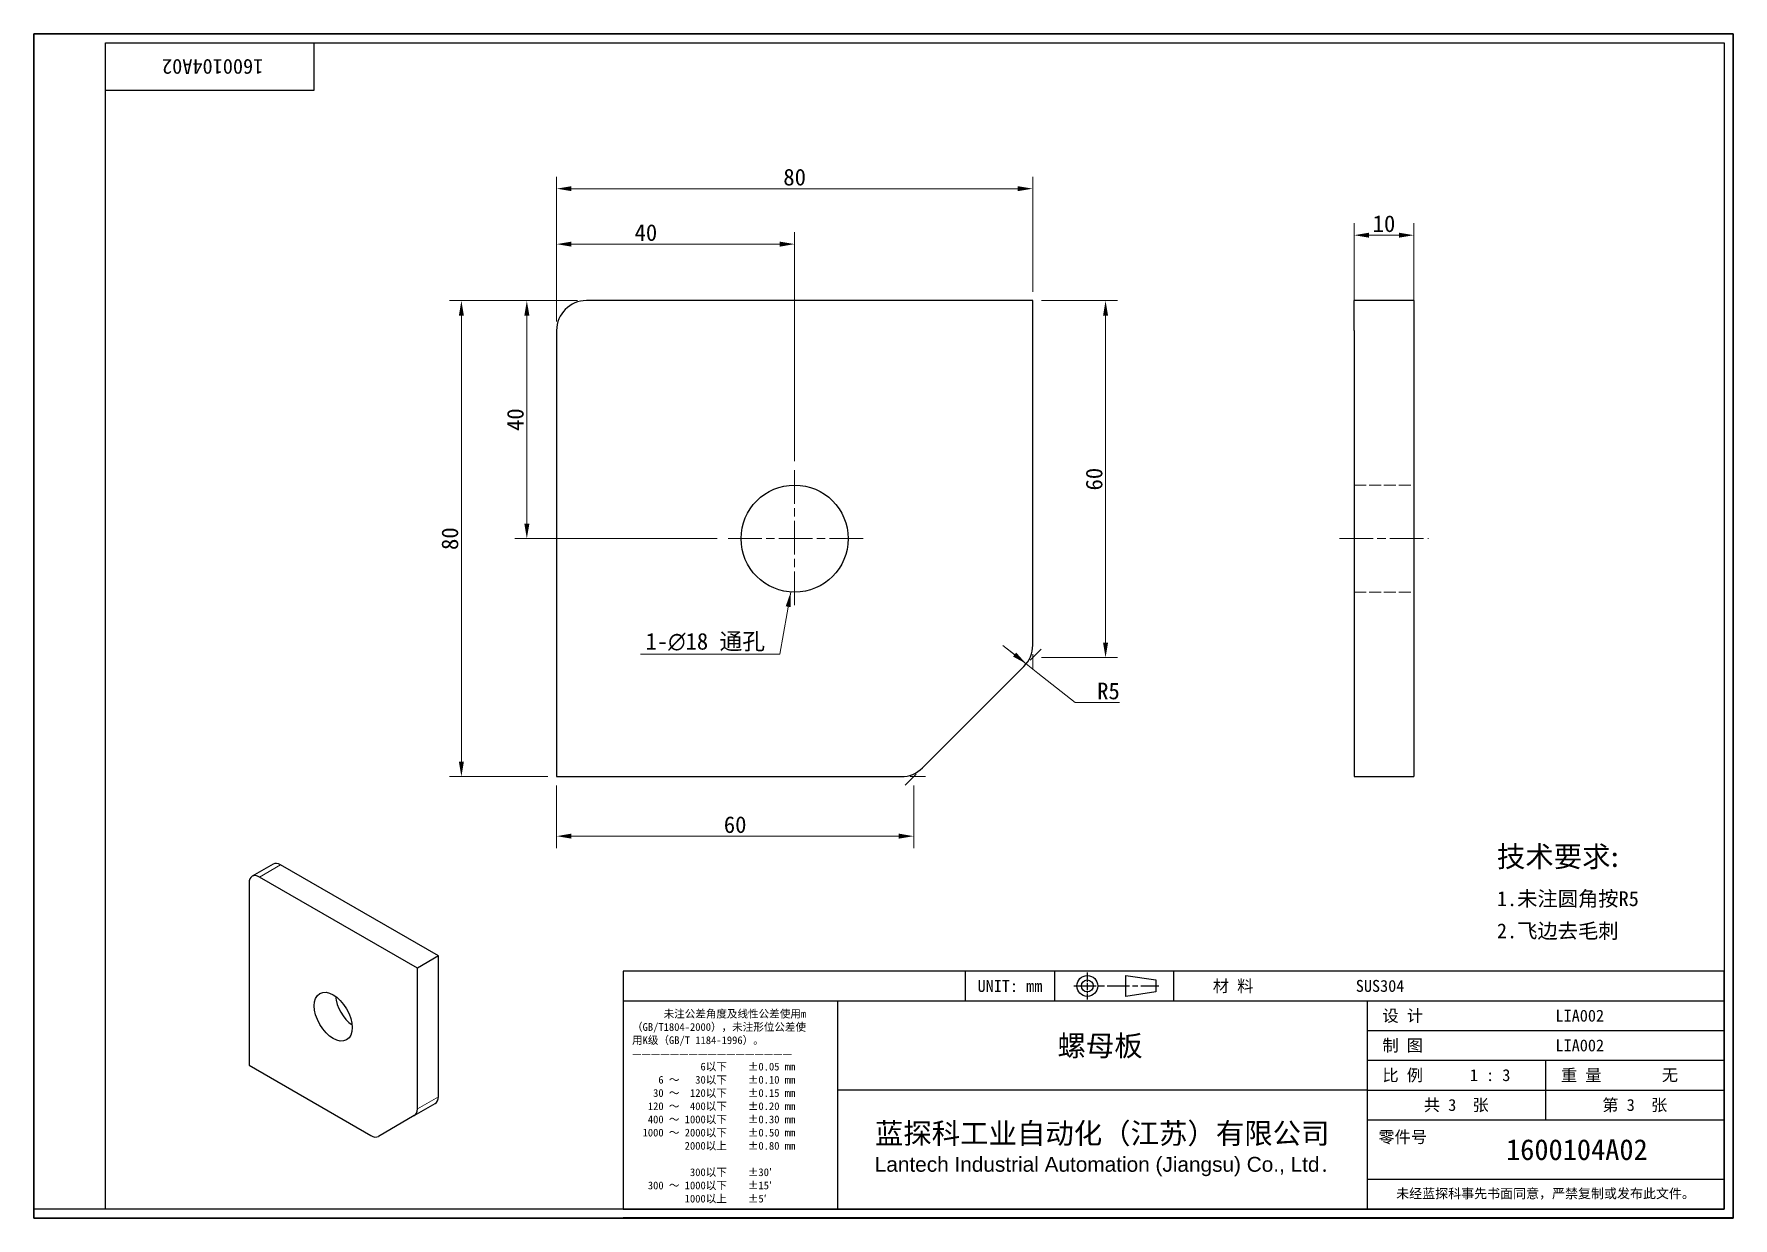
# Model space of a CAD drawing. Header units: millimetres. Extents: x 6 to 292, y 5 to 205.
import ezdxf
from ezdxf.enums import TextEntityAlignment as Align

# ---------------------------------------------------------------- set-up
doc = ezdxf.new("R2010")
doc.units = ezdxf.units.MM
doc.linetypes.add('CHAIN', pattern=[0.3543, 0.2362, -0.0295, 0.0591, -0.0295])
doc.linetypes.add('DASHED', pattern=[0.2067, 0.1654, -0.0413])
for name, color, linetype, lineweight in [('1', 7, 'Continuous', 18), ('可见 (ISO)', 7, 'Continuous', 25), ('可见窄的 (ISO)', 7, 'Continuous', 18), ('图框 (ISO)', 7, 'Continuous', 35), ('标题 (ISO)', 7, 'Continuous', 25)]:
    doc.layers.add(name, color=color, linetype=linetype, lineweight=lineweight)
for name, color, linetype, lineweight, true_color in [('中心标记 (ISO)', 1, 'CHAIN', 18, 0xff0000), ('中心线 (ISO)', 1, 'CHAIN', 18, 0xff0000), ('尺寸 (ISO)', 7, 'Continuous', 18, 0x008000), ('符号 (ISO)', 7, 'Continuous', 18, 0x008000), ('隐藏 (ISO)', 5, 'DASHED', 18, 0x0000ff)]:
    doc.layers.add(name, color=color, linetype=linetype, lineweight=lineweight, true_color=true_color)
doc.styles.add('文本样式164', font='SimSun.ttf')
doc.styles.add('文本样式165', font='SimSun.ttf')
doc.styles.add('文本样式74', font='SimSun.ttf')
doc.styles.add('最新国标', font='simfang.ttf')
doc.styles.add('注释文本 (ISO)', font='simfang.ttf')
doc.dimstyles.new('默认 (GB)', dxfattribs={"dimtxt": 2.8, "dimasz": 2.5, "dimexe": 2, "dimexo": 1.5, "dimgap": 0.5, "dimtad": 1, "dimtoh": 1, "dimdsep": 46, "dimtxsty": '最新国标', "dimcen": 0.09, "dimdle": 10, "dimclrd": 256, "dimclre": 256, "dimclrt": 256, "dimaunit": 1, "dimadec": 3, "dimazin": 2, "dimtfac": 0.535714, "dimtdec": 3, "dimtmove": 0, "dimatfit": 3, "dimfxl": 0, "dimtolj": 1, "dimlwd": -1, "dimlwe": -1, "dimarcsym": 0})
doc.dimstyles.new('默认 (GB)$7', dxfattribs={"dimtxt": 2.8, "dimasz": 2.5, "dimexe": 2, "dimexo": 1.5, "dimgap": 0.5, "dimtad": 1, "dimtoh": 1, "dimdsep": 46, "dimtxsty": '最新国标', "dimcen": 0.09, "dimdle": 10, "dimclrd": 256, "dimclre": 256, "dimclrt": 256, "dimaunit": 1, "dimadec": 3, "dimazin": 2, "dimtfac": 0.535714, "dimtdec": 3, "dimtmove": 0, "dimatfit": 3, "dimfxl": 0, "dimtolj": 1, "dimlwd": -1, "dimlwe": -1, "dimarcsym": 0})

# ---------------------------------------------------------------- blocks, each defined once
blk = doc.blocks.new('图框 最新国标')
at = {"layer": '图框 (ISO)'}
for p, q in [((6, 7), (6, 204.5)), ((6, 204.5), (291.5, 204.5)), ((291.5, 204.5), (291.5, 5.5)), ((6, 7), (6, 5.5)), ((6, 7), (6, 5.5)), ((291.5, 5.5), (6, 5.5))]:
    blk.add_line(p, q, dxfattribs=at)
at = {"layer": '图框 (ISO)', "color": 7, "linetype": 'Continuous', "lineweight": 25}
for p, q in [((18, 203), (290, 203)), ((18, 7), (18, 203)), ((18, 203), (290, 203)), ((53, 203), (53, 195)), ((290, 203), (290, 7)), ((290, 203), (290, 7)), ((53, 195), (18, 195)), ((290, 7), (6, 7)), ((290, 7), (18, 7))]:
    blk.add_line(p, q, dxfattribs=at)
at = {"layer": '图框 (ISO)', "style": '文本样式74'}
blk.add_attdef('零件代号_001', (44.53, 200.25), '', height=2.5, rotation=180, dxfattribs=at)
blk = doc.blocks.new('标题栏 最新国标')
at = {"layer": '标题 (ISO)'}
for p, q in [((381.98, -183.84), (196.98, -183.84)), ((196.98, -183.84), (196.98, -223.84)), ((254.48, -183.84), (254.48, -188.84)), ((269.48, -183.84), (269.48, -188.84)), ((281.48, -188.09), (281.48, -184.59)), ((281.48, -184.59), (286.48, -185.34)), ((286.48, -185.34), (286.48, -187.34)), ((289.48, -183.84), (289.48, -188.84)), ((381.98, -223.84), (381.98, -183.84)), ((383.48, -183.84), (383.48, -225.34)), ((286.48, -187.34), (281.48, -188.09)), ((196.98, -188.84), (381.98, -188.84)), ((232.98, -188.84), (232.98, -223.84)), ((321.98, -188.84), (321.98, -223.84)), ((321.98, -193.84), (381.98, -193.84)), ((321.98, -198.84), (381.98, -198.84)), ((351.98, -198.84), (351.98, -208.84)), ((321.98, -203.84), (232.98, -203.84)), ((321.98, -203.84), (381.98, -203.84)), ((321.98, -208.84), (381.98, -208.84)), ((321.98, -218.84), (381.98, -218.84)), ((196.98, -223.84), (381.98, -223.84)), ((383.48, -225.34), (196.98, -225.34))]:
    blk.add_line(p, q, dxfattribs=at)
at = {"layer": '标题 (ISO)', "linetype": 'CHAIN', "ltscale": 5.000333}
blk.add_line((274.98, -184.09), (274.98, -188.59), dxfattribs=at)
at = {"layer": '标题 (ISO)', "linetype": 'CHAIN', "ltscale": 15.834605}
blk.add_line((272.73, -186.34), (286.98, -186.34), dxfattribs=at)
at = {"layer": '标题 (ISO)'}
for radius in [1.75, 1]:
    blk.add_circle((274.98, -186.34), radius, dxfattribs=at)
at = {"layer": '1', "style": '文本样式164'}
for s, p in [('UNIT: mm', (261.98, -186.34)), ('材 料', (299.48, -186.34)), ('设 计', (327.98, -191.34)), ('制 图', (327.98, -196.34)), ('比 例', (327.98, -201.34)), ('重 量', (357.98, -201.34)), ('共 3  张', (336.98, -206.34)), ('第 3  张', (366.98, -206.34))]:
    blk.add_text(s, height=2, dxfattribs=at).set_placement(p, align=Align.MIDDLE_CENTER)
at = {"layer": '标题 (ISO)', "style": '注释文本 (ISO)'}
for s, insert, char_height, attachment_point, line_spacing_factor in [('\\fSimSun|b0|i0;{\\H1.3000;      未注公差角度及线性公差使用m\\P}\\fSimSun|b0|i0;{\\H1.3000;（GB/T1804-2000），未注形位公差使\\P}\\fSimSun|b0|i0;{\\H1.3000;用K级（GB/T 1184-1996）。\\P}\\fSimSun|b0|i0;{\\H1.3000;—————————————————\\P}\\fSimSun|b0|i0;{\\H1.3000;             6以下    ±0.05 mm\\P}\\fSimSun|b0|i0;{\\H1.3000;     6 ～   30以下    ±0.10 mm\\P}\\fSimSun|b0|i0;{\\H1.3000;    30 ～  120以下    ±0.15 mm\\P}\\fSimSun|b0|i0;{\\H1.3000;   120 ～  400以下    ±0.20 mm\\P}\\fSimSun|b0|i0;{\\H1.3000;   400 ～ 1000以下    ±0.30 mm\\P}\\fSimSun|b0|i0;{\\H1.3000;  1000 ～ 2000以下    ±0.50 mm\\P}\\fSimSun|b0|i0;{\\H1.3000;          2000以上    ±0.80 mm\\P}\\fSimSun|b0|i0;{\\H1.3000;\\P}\\fSimSun|b0|i0;{\\H1.3000;           300以下    ±30′\\P}\\fSimSun|b0|i0;{\\H1.3000;   300 ～ 1000以下    ±15′\\P}\\fSimSun|b0|i0;{\\H1.3000;          1000以上    ±5′}', (198.48, -206.63), 1.3, 4, 1.023913), ('{\\fMicrosoft YaHei|b0|i0|c134|p34;\\H1.75x;蓝探科工业自动化（江苏）有限公司\\P\\fArial|b0|i0|c0|p34;\\H0.71429x;Lantech Industrial Automation (Jiangsu) Co., Ltd\\fFangSong|b0|i0|c134|p49;.\\H1.15195x; }', (277.48, -213.84), 2, 5, 0.978695)]:
    blk.add_mtext(s, dxfattribs=dict(at, insert=insert, char_height=char_height, attachment_point=attachment_point, line_spacing_factor=line_spacing_factor))
at = {"layer": '标题 (ISO)', "attachment_point": 5, "style": '注释文本 (ISO)'}
for s, insert, char_height in [('\\fFangSong|b0|i0;零件号', (327.98, -211.84), 2), ('\\fSimSun|b0|i0;{\\H1.6000;未经蓝探科事先书面同意，严禁复制或发布此文件。}', (351.98, -221.34), 1.6)]:
    blk.add_mtext(s, dxfattribs=dict(at, insert=insert, char_height=char_height))
at = {"layer": '标题 (ISO)'}
for tag, p, height, style in [('材料_001', (320.09, -187.33), 2, '注释文本 (ISO)'), ('设计人_001', (353.65, -192.33), 2, '注释文本 (ISO)'), ('库存编号_001', (269.96, -198.13), 3.5, '文本样式165'), ('设计人_001', (353.65, -197.33), 2, '注释文本 (ISO)'), ('视图比例_001', (339.26, -202.33), 2, '注释文本 (ISO)'), ('质量\\P3;_001', (371.53, -202.3), 2, '注释文本 (ISO)'), ('零件代号_001', (345.34, -215.59), 3.5, '文本样式165')]:
    blk.add_attdef(tag, p, '', height=height, dxfattribs=dict(at, style=style))
blk = doc.blocks.new('*D5')
at = {"layer": 'Defpoints', "color": 0, "transparency": 16777216}
for p in [(173.82, 178.5), (173.82, 159.68), (93.82, 154.68)]:
    blk.add_point(p, dxfattribs=at)
at = {"layer": '尺寸 (ISO)', "color": 116, "true_color": 0x00803f, "transparency": 16777216}
for p, q in [((93.82, 156.18), (93.82, 180.5)), ((173.82, 161.18), (173.82, 180.5)), ((96.32, 178.5), (171.32, 178.5))]:
    blk.add_line(p, q, dxfattribs=at)
for points in [[(96.32, 178.92), (96.32, 178.09), (93.82, 178.5)], [(171.32, 178.92), (171.32, 178.09), (173.82, 178.5)]]:
    blk.add_solid(points, dxfattribs=at)
at = {"layer": '尺寸 (ISO)', "transparency": 16777216, "insert": (133.82, 180.42), "char_height": 2.8, "attachment_point": 5, "style": '最新国标'}
blk.add_mtext('\\A1;80', dxfattribs=at)
blk = doc.blocks.new('*D6')
at = {"layer": 'Defpoints', "color": 0, "transparency": 16777216}
for p in [(98.82, 159.68), (77.82, 79.68), (93.82, 79.68)]:
    blk.add_point(p, dxfattribs=at)
at = {"layer": '尺寸 (ISO)', "color": 116, "true_color": 0x00803f, "transparency": 16777216}
for p, q in [((97.32, 159.68), (75.82, 159.68)), ((77.82, 157.18), (77.82, 82.18)), ((92.32, 79.68), (75.82, 79.68))]:
    blk.add_line(p, q, dxfattribs=at)
for points in [[(77.4, 157.18), (78.24, 157.18), (77.82, 159.68)], [(77.4, 82.18), (78.24, 82.18), (77.82, 79.68)]]:
    blk.add_solid(points, dxfattribs=at)
at = {"layer": '尺寸 (ISO)', "transparency": 16777216, "insert": (75.9, 119.68), "char_height": 2.8, "attachment_point": 5, "rotation": 90, "style": '最新国标'}
blk.add_mtext('\\A1;80', dxfattribs=at)
blk = doc.blocks.new('*D7')
at = {"layer": 'Defpoints', "color": 0, "transparency": 16777216}
for p in [(133.82, 169.18), (93.82, 154.68), (133.82, 131.18)]:
    blk.add_point(p, dxfattribs=at)
at = {"layer": '尺寸 (ISO)', "color": 116, "true_color": 0x00803f, "transparency": 16777216}
for p, q in [((93.82, 156.18), (93.82, 171.18)), ((96.32, 169.18), (131.32, 169.18)), ((133.82, 132.68), (133.82, 171.18))]:
    blk.add_line(p, q, dxfattribs=at)
for points in [[(96.32, 169.6), (96.32, 168.76), (93.82, 169.18)], [(131.32, 169.6), (131.32, 168.76), (133.82, 169.18)]]:
    blk.add_solid(points, dxfattribs=at)
at = {"layer": '尺寸 (ISO)', "transparency": 16777216, "insert": (108.82, 171.1), "char_height": 2.8, "attachment_point": 5, "style": '最新国标'}
blk.add_mtext('\\A1;40', dxfattribs=at)
blk = doc.blocks.new('*D8')
at = {"layer": 'Defpoints', "color": 0, "transparency": 16777216}
for p in [(93.82, 79.68), (153.82, 79.68), (93.82, 69.68)]:
    blk.add_point(p, dxfattribs=at)
at = {"layer": '尺寸 (ISO)', "color": 116, "true_color": 0x00803f, "transparency": 16777216}
for p, q in [((93.82, 78.18), (93.82, 67.68)), ((153.82, 78.18), (153.82, 67.68)), ((151.32, 69.68), (96.32, 69.68))]:
    blk.add_line(p, q, dxfattribs=at)
for points in [[(96.32, 70.1), (96.32, 69.26), (93.82, 69.68)], [(151.32, 70.1), (151.32, 69.26), (153.82, 69.68)]]:
    blk.add_solid(points, dxfattribs=at)
at = {"layer": '尺寸 (ISO)', "transparency": 16777216, "insert": (123.82, 71.6), "char_height": 2.8, "attachment_point": 5, "style": '最新国标'}
blk.add_mtext('\\A1;60', dxfattribs=at)
blk = doc.blocks.new('*D9')
at = {"layer": 'Defpoints', "color": 0, "transparency": 16777216}
for p in [(173.82, 159.68), (186.06, 159.68), (173.82, 99.68)]:
    blk.add_point(p, dxfattribs=at)
at = {"layer": '尺寸 (ISO)', "color": 116, "true_color": 0x00803f, "transparency": 16777216}
for p, q in [((175.32, 159.68), (188.06, 159.68)), ((186.06, 102.18), (186.06, 157.18)), ((175.32, 99.68), (188.06, 99.68))]:
    blk.add_line(p, q, dxfattribs=at)
for points in [[(185.65, 157.18), (186.48, 157.18), (186.06, 159.68)], [(185.65, 102.18), (186.48, 102.18), (186.06, 99.68)]]:
    blk.add_solid(points, dxfattribs=at)
at = {"layer": '尺寸 (ISO)', "transparency": 16777216, "insert": (184.15, 129.68), "char_height": 2.8, "attachment_point": 5, "rotation": 90, "style": '最新国标'}
blk.add_mtext('\\A1;60', dxfattribs=at)
blk = doc.blocks.new('*D10')
at = {"layer": 'Defpoints', "color": 0, "transparency": 16777216}
for p in [(237.85, 170.68), (227.85, 154.68), (237.85, 154.68)]:
    blk.add_point(p, dxfattribs=at)
at = {"layer": '尺寸 (ISO)', "color": 116, "true_color": 0x00803f, "transparency": 16777216}
for p, q in [((227.85, 156.18), (227.85, 172.68)), ((237.85, 156.18), (237.85, 172.68)), ((230.35, 170.68), (235.35, 170.68))]:
    blk.add_line(p, q, dxfattribs=at)
for points in [[(230.35, 171.1), (230.35, 170.26), (227.85, 170.68)], [(235.35, 171.1), (235.35, 170.26), (237.85, 170.68)]]:
    blk.add_solid(points, dxfattribs=at)
at = {"layer": '尺寸 (ISO)', "transparency": 16777216, "insert": (232.85, 172.6), "char_height": 2.8, "attachment_point": 5, "style": '最新国标'}
blk.add_mtext('\\A1;10', dxfattribs=at)
blk = doc.blocks.new('*D11')
at = {"layer": 'Defpoints', "color": 0, "transparency": 16777216}
for p in [(168.82, 101.75), (172.74, 98.65)]:
    blk.add_point(p, dxfattribs=at)
at = {"layer": '尺寸 (ISO)', "color": 116, "true_color": 0x00803f, "transparency": 16777216}
for p, q in [((168.82, 101.75), (172.74, 98.65)), ((170.78, 100.2), (168.82, 101.75)), ((172.74, 98.65), (174.7, 97.1)), ((180.95, 92.14), (174.7, 97.1)), ((188.41, 92.14), (180.95, 92.14))]:
    blk.add_line(p, q, dxfattribs=at)
blk.add_solid([(171.04, 100.53), (170.52, 99.87), (172.74, 98.65)], dxfattribs=at)
at = {"layer": '尺寸 (ISO)', "transparency": 16777216, "insert": (186.55, 94.06), "char_height": 2.8, "attachment_point": 5, "style": '最新国标'}
blk.add_mtext('\\A1;R5', dxfattribs=at)
blk = doc.blocks.new('*D12')
at = {"layer": 'Defpoints', "color": 0, "transparency": 16777216}
for p in [(98.82, 159.68), (88.82, 119.68), (122.32, 119.68)]:
    blk.add_point(p, dxfattribs=at)
at = {"layer": '尺寸 (ISO)', "color": 116, "true_color": 0x00803f, "transparency": 16777216}
for p, q in [((97.32, 159.68), (86.82, 159.68)), ((88.82, 157.18), (88.82, 122.18)), ((120.82, 119.68), (86.82, 119.68))]:
    blk.add_line(p, q, dxfattribs=at)
for points in [[(88.4, 157.18), (89.24, 157.18), (88.82, 159.68)], [(88.4, 122.18), (89.24, 122.18), (88.82, 119.68)]]:
    blk.add_solid(points, dxfattribs=at)
at = {"layer": '尺寸 (ISO)', "transparency": 16777216, "insert": (86.9, 139.68), "char_height": 2.8, "attachment_point": 5, "rotation": 90, "style": '最新国标'}
blk.add_mtext('\\A1;40', dxfattribs=at)

msp = doc.modelspace()

# ---------------------------------------------------------------- linework, layer by layer
at = {"layer": '中心标记 (ISO)', "ltscale": 23.990969}
for p, q in [((133.8191, 131.1809), (133.8191, 108.1809)), ((145.3191, 119.6809), (122.3191, 119.6809))]:
    msp.add_line(p, q, dxfattribs=at)
at = {"layer": '中心线 (ISO)', "ltscale": 23.990969}
msp.add_line((225.3507, 119.6809), (240.3507, 119.6809), dxfattribs=at)
at = {"layer": '可见 (ISO)'}
for p, q in [((173.8191, 159.6809), (98.8191, 159.6809)), ((173.8191, 101.752), (173.8191, 159.6809)), ((227.8507, 154.6809), (227.8507, 159.6809)), ((237.8507, 159.6809), (227.8507, 159.6809)), ((237.8507, 159.6809), (237.8507, 154.6809)), ((93.8191, 154.6809), (93.8191, 79.6809)), ((227.8507, 154.6809), (227.8507, 79.6809)), ((237.8507, 154.6809), (237.8507, 79.6809)), ((172.3546, 98.2164), (155.2836, 81.1454)), ((93.8191, 79.6809), (151.748, 79.6809)), ((227.8507, 79.6809), (237.8507, 79.6809)), ((46.1912, 64.975), (42.6557, 62.9338)), ((73.9577, 49.5419), (47.4412, 64.8512)), ((42.1379, 61.7894), (42.1379, 31.1707)), ((70.4222, 47.5007), (43.9057, 62.81)), ((73.9577, 49.5419), (70.4222, 47.5007)), ((73.9577, 25.8925), (73.9577, 49.5419)), ((70.4222, 23.8513), (70.4222, 47.5007)), ((42.1379, 31.1707), (62.6189, 19.346)), ((69.9044, 22.7068), (73.4399, 24.7481)), ((69.9044, 22.7068), (63.8689, 19.2222))]:
    msp.add_line(p, q, dxfattribs=at)
msp.add_circle((133.8191, 119.6809), 9, dxfattribs=at)
for centre, start, end in [((98.8191, 154.6809), 90, 180), ((168.8191, 101.752), 315, 0), ((151.748, 84.6809), 270, 315)]:
    msp.add_arc(centre, 5, start, end, dxfattribs=at)
for centre, major_axis, start_param, end_param in [((43.9057, 60.7687), (-1.25, 2.1651), 5.49778714, 7.06858347), ((47.4412, 62.81), (-1.25, 2.1651), 5.49778714, 6.28318531), ((59.8156, 41.3769), (2.25, -3.8971), 4.04537784, 5.37940012), ((72.1899, 26.9131), (1.25, -2.1651), 0, 0.78539816), ((68.6544, 24.8719), (1.25, -2.1651), 0, 0.78539816), ((62.6189, 21.3873), (1.25, -2.1651), 5.49778714, 6.28318531)]:
    msp.add_ellipse(centre, major_axis=major_axis, ratio=0.57735027, start_param=start_param, end_param=end_param, dxfattribs=at)
msp.add_ellipse((56.28, 39.3357), major_axis=(2.25, -3.8971), ratio=0.57735027, dxfattribs=at)
at = {"layer": '可见窄的 (ISO)'}
for p, q in [((43.9057, 62.81), (47.4412, 64.8512)), ((73.9577, 25.8925), (70.4222, 23.8513))]:
    msp.add_line(p, q, dxfattribs=at)
at = {"layer": '尺寸 (ISO)'}
for p, q in [((173.4153, 99.2771), (175.2333, 101.0951)), ((173.8191, 100.252), (173.8191, 97.6809)), ((154.2229, 80.0847), (152.4049, 78.2667)), ((153.248, 79.6809), (155.8191, 79.6809))]:
    msp.add_line(p, q, dxfattribs=at)
at = {"layer": '隐藏 (ISO)', "ltscale": 12.094824}
for p, q in [((227.8507, 128.6809), (237.8507, 128.6809)), ((227.8507, 110.6809), (237.8507, 110.6809))]:
    msp.add_line(p, q, dxfattribs=at)

# ---------------------------------------------------------------- block references
msp.add_blockref('图框 最新国标', (0, 0)).add_auto_attribs({'零件代号_001': '1600104A02'})
ref = msp.add_blockref('标题栏 最新国标', (-91.9825, 230.8443))
ref.add_attrib('零件代号_001', '1600104A02', (253.3589, 15.25), dxfattribs={"layer": '标题 (ISO)', "height": 3.5, "style": '文本样式165'})
ref.add_attrib('库存编号_001', '螺母板', (177.9818, 32.7109), dxfattribs={"layer": '标题 (ISO)', "height": 3.5, "style": '文本样式165'})
ref.add_attrib('质量\\P3;_001', '无', (279.5429, 28.54), dxfattribs={"layer": '标题 (ISO)', "height": 2, "style": '注释文本 (ISO)'})
ref.add_attrib('视图比例_001', '1 : 3', (247.28, 28.5171), dxfattribs={"layer": '标题 (ISO)', "height": 2, "style": '注释文本 (ISO)'})
ref.add_attrib('设计人_001', 'LIA002', (261.6686, 38.5114), dxfattribs={"layer": '标题 (ISO)', "height": 2, "style": '注释文本 (ISO)'})
ref.add_attrib('设计人_001', 'LIA002', (261.6686, 33.5114), dxfattribs={"layer": '标题 (ISO)', "height": 2, "style": '注释文本 (ISO)'})
ref.add_attrib('材料_001', 'SUS304', (228.1114, 43.5114), dxfattribs={"layer": '标题 (ISO)', "height": 2, "style": '注释文本 (ISO)'})

# ---------------------------------------------------------------- texts
at = {"layer": '符号 (ISO)'}
for s, insert, char_height, width, attachment_point, line_spacing_factor, style in [('1-\\fAIGDT|b0|i0;{\\H2.8000;n}\\fFangSong|b0|i0;{\\H2.8000;18 通孔}', (128.8342, 100.7216), 2.8, 22.221006, 9, 0.49, '最新国标'), ('{\\H1.75x;技术要求\\fCalibri|b0|i0|c0|p34;:\\fFangSong|b0|i0|c134|p49;\\P\\H0.71429x;1.未注圆角按R5\\P2.飞边去毛刺\\P}', (251.8221, 60.1148), 2, 26.198831, 4, 1.298045, '注释文本 (ISO)')]:
    msp.add_mtext(s, dxfattribs=dict(at, insert=insert, char_height=char_height, width=width, attachment_point=attachment_point, line_spacing_factor=line_spacing_factor, style=style))

# ---------------------------------------------------------------- dimensions: what is measured, and where the dimension line sits
at = {"layer": '尺寸 (ISO)', "color": 116, "true_color": 0x00803f}
for base, p1, p2, angle, picture, middle in [((173.8191, 178.502), (93.8191, 154.6809), (173.8191, 159.6809), 180, '*D5', (133.8191, 178.502)), ((237.8507, 170.6809), (227.8507, 154.6809), (237.8507, 154.6809), 180, '*D10', (232.8507, 170.6809)), ((133.8191, 169.1809), (93.8191, 154.6809), (133.8191, 131.1809), 180, '*D7', (108.8191, 169.1809)), ((77.8191, 79.6809), (98.8191, 159.6809), (93.8191, 79.6809), 90, '*D6', (77.8191, 119.6809)), ((88.8191, 119.6809), (98.8191, 159.6809), (122.3191, 119.6809), 90, '*D12', (88.8191, 139.6809)), ((186.0635, 159.6809), (173.8191, 99.6809), (173.8191, 159.6809), 90, '*D9', (186.0635, 129.6809)), ((93.8191, 69.6809), (153.8191, 79.6809), (93.8191, 79.6809), 180, '*D8', (123.8191, 69.6809))]:
    dim = msp.add_linear_dim(base=base, p1=p1, p2=p2, angle=angle, dimstyle='默认 (GB)', override={"dimgap": 0.5, "dimtoh": 0, "dimdec": 2, "dimtol": 0, "dimlim": 0, "dimtp": 0, "dimtm": 0, "dimtdec": 3, "dimtofl": 0, "dimatfit": 1}, dxfattribs=at)
    dim.commit()
    dim.dimension.update_dxf_attribs({"geometry": picture, "text_midpoint": middle, "dimtype": 160})
dim = msp.add_radius_dim(center=(168.8191, 101.752), mpoint=(172.7387, 98.6477), dimstyle='默认 (GB)', override={"dimgap": 0.5, "dimtih": 1, "dimdec": 2, "dimlfac": 1, "dimcen": 0, "dimtol": 0, "dimlim": 0, "dimtp": 0, "dimtm": 0, "dimtdec": 3}, dxfattribs=at)
dim.commit()
dim.dimension.update_dxf_attribs({"geometry": '*D11', "text_midpoint": (186.5493, 92.1419), "dimtype": 164})

# ---------------------------------------------------------------- leaders
at = {"layer": '符号 (ISO)', "annotation_type": 0, "has_hookline": 1, "hookline_direction": 1, "text_width": 20.905}
msp.add_leader([(133.157, 110.7053), (131.3342, 100.255), (128.8342, 100.255)], dimstyle='默认 (GB)$7', override={"dimgap": 0, "dimtad": 1}, dxfattribs=at)

doc.saveas('drawing.dxf')
